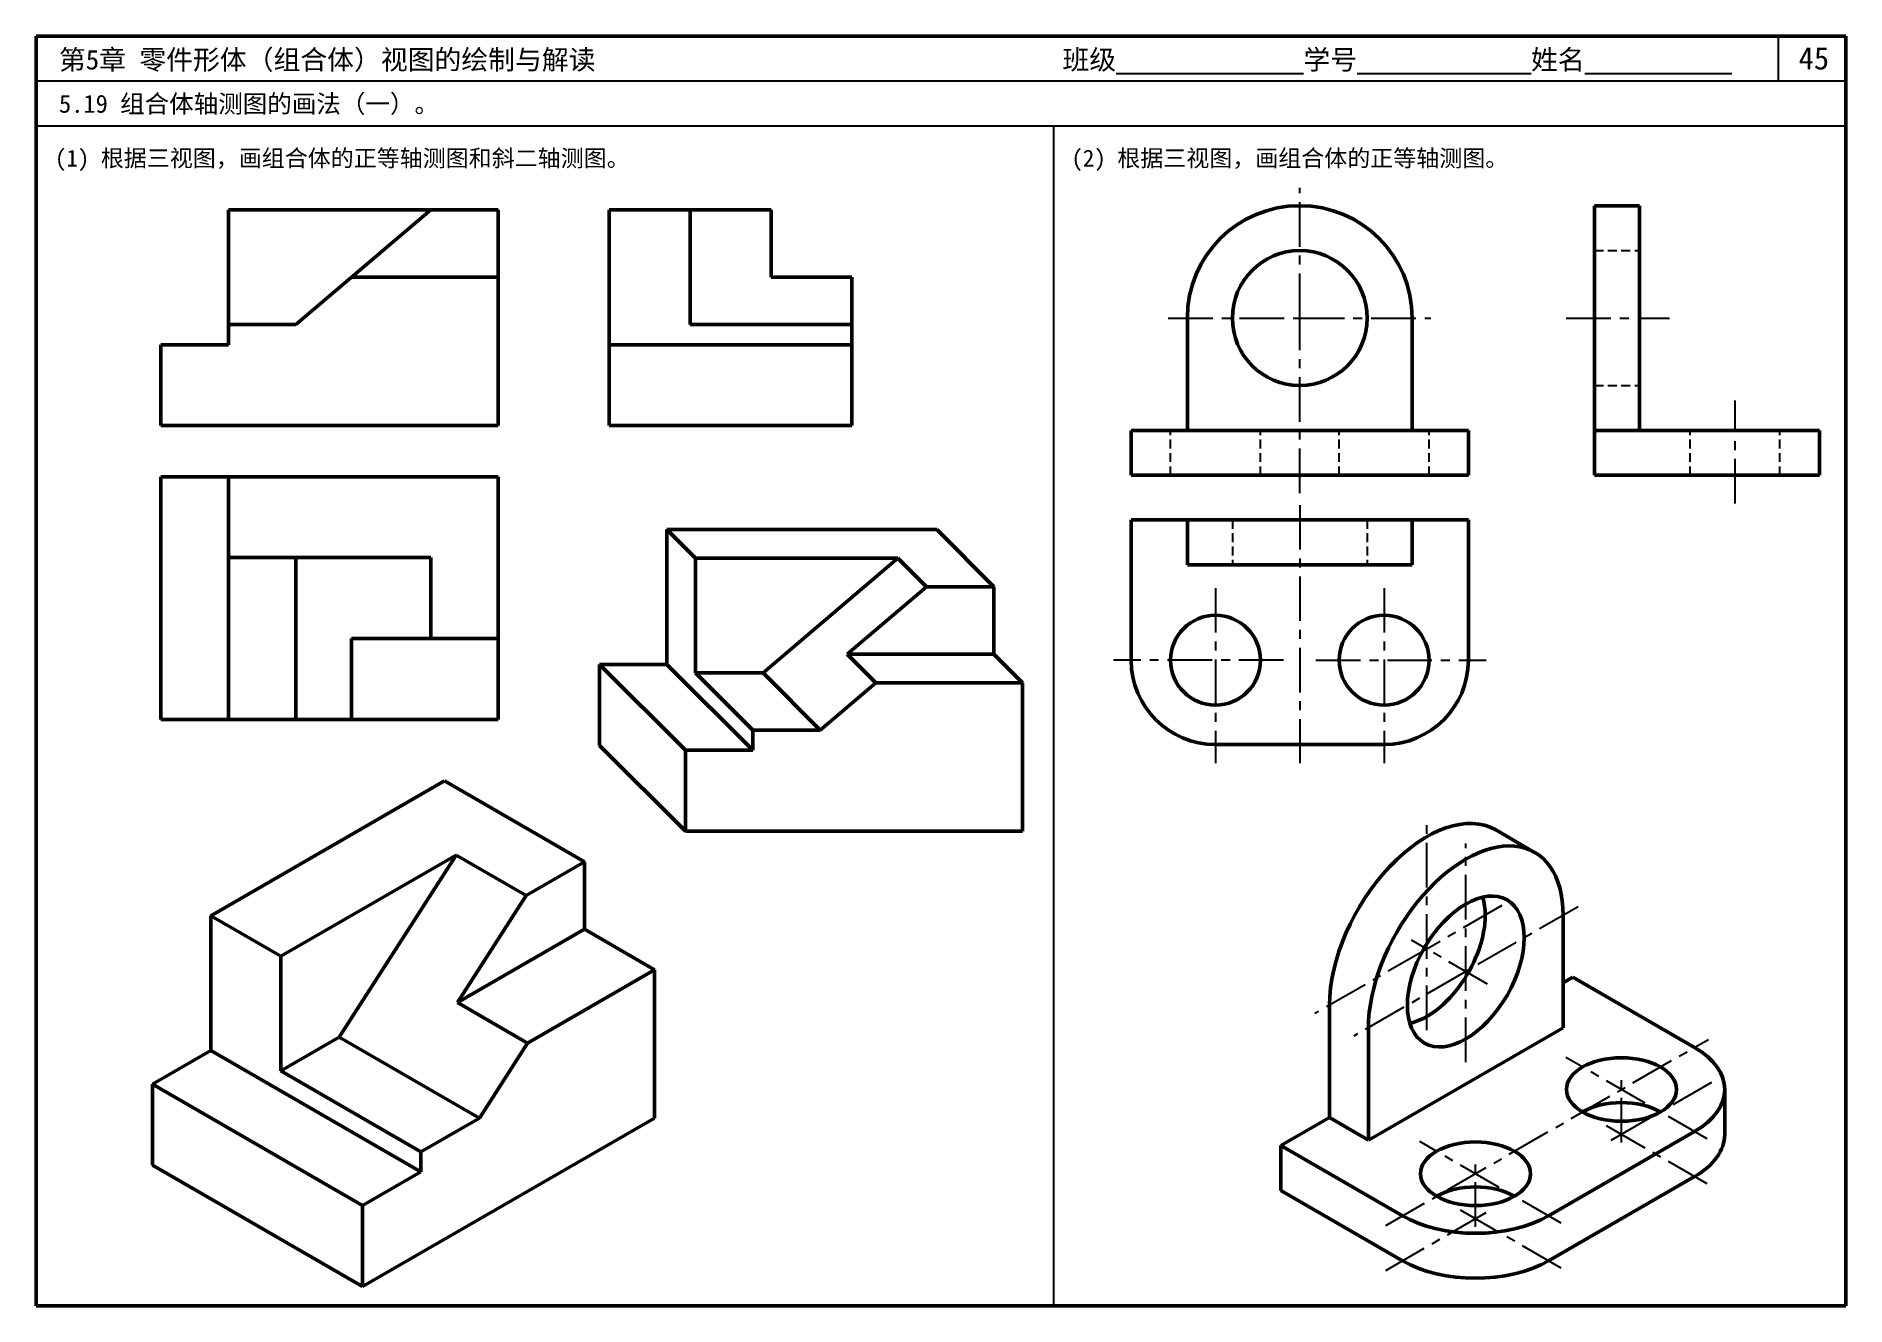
# Model space of a CAD drawing. Header units: millimetres. Extents: x 0 to 322, y 0 to 226.
import ezdxf

# ---------------------------------------------------------------- set-up
doc = ezdxf.new("R2010")
doc.units = ezdxf.units.MM
doc.header["$LTSCALE"] = 0.25
doc.linetypes.add('CENTER', pattern=[50.8, 31.75, -6.35, 6.35, -6.35])
doc.linetypes.add('HIDDEN', pattern=[9.525, 6.35, -3.175])
for name, color, linetype in [('点画线层', 7, 'CENTER'), ('答案', 1, 'Continuous'), ('虚线层', 7, 'HIDDEN')]:
    doc.layers.add(name, color=color, linetype=linetype)
doc.layers.add('粗实线层', color=7, linetype='Continuous', lineweight=50)
doc.styles.add('宋体', font='SimSun.ttf', dxfattribs={"height": 3.5})

msp = doc.modelspace()

# ---------------------------------------------------------------- linework, layer by layer
at = {"lineweight": 50}
for p, q in [((322, 226), (0, 226)), ((0, 226), (0, 0)), ((322, 0), (322, 226)), ((0, 0), (322, 0))]:
    msp.add_line(p, q, dxfattribs=at)
for p, q in [((310, 218), (310, 226)), ((322, 218), (0, 218)), ((322, 210), (0, 210)), ((181, 210), (181, 0))]:
    msp.add_line(p, q)
at = {"layer": '点画线层'}
for p, q in [((224.84, 175.83), (224.84, 198.98)), ((201.44, 175.83), (224.84, 175.83)), ((224.84, 144.68), (224.84, 175.83)), ((224.84, 175.83), (248.18, 175.83)), ((272.27, 175.83), (290.63, 175.83)), ((302.29, 142.8), (302.29, 161.17)), ((224.84, 142.54), (224.84, 96.57)), ((209.84, 127.77), (209.84, 96.57)), ((239.84, 127.77), (239.84, 96.57)), ((221.95, 114.92), (191.67, 114.92)), ((227.72, 114.92), (258, 114.92))]:
    msp.add_line(p, q, dxfattribs=at)
at = {"layer": '答案', "lineweight": 50}
for p, q in [((112.24, 114.16), (112.24, 138.16)), ((112.24, 138.16), (160.24, 138.16)), ((117.33, 133.07), (112.24, 138.16)), ((160.24, 138.16), (170.42, 127.98)), ((117.33, 112.67), (117.33, 133.07)), ((117.33, 133.07), (153.33, 133.07)), ((129.33, 112.67), (153.33, 133.07)), ((158.42, 127.98), (153.33, 133.07)), ((144.3, 115.98), (158.42, 127.98)), ((158.42, 127.98), (170.42, 127.98)), ((170.42, 127.98), (170.42, 115.98)), ((144.3, 115.98), (149.39, 110.89)), ((144.3, 115.98), (170.42, 115.98)), ((170.42, 115.98), (175.51, 110.89)), ((115.51, 98.89), (100.24, 114.16)), ((100.24, 99.76), (100.24, 114.16)), ((100.24, 114.16), (112.24, 114.16)), ((127.51, 98.89), (112.24, 114.16)), ((117.33, 112.67), (127.51, 102.49)), ((117.33, 112.67), (129.33, 112.67)), ((129.33, 112.67), (139.51, 102.49)), ((139.51, 102.49), (149.39, 110.89)), ((175.51, 110.89), (149.39, 110.89)), ((175.51, 84.49), (175.51, 110.89)), ((127.51, 98.89), (127.51, 102.49)), ((127.51, 102.49), (139.51, 102.49)), ((115.51, 84.49), (100.24, 99.76)), ((115.51, 84.49), (115.51, 98.89)), ((127.51, 98.89), (115.51, 98.89)), ((31.06, 69.43), (72.63, 93.43)), ((72.63, 93.43), (97.57, 79.03)), ((115.51, 84.49), (175.51, 84.49)), ((259.7, 84.72), (266.63, 80.72)), ((43.53, 62.23), (74.71, 80.23)), ((53.92, 47.83), (74.71, 80.23)), ((74.71, 80.23), (87.18, 73.03)), ((87.18, 73.03), (97.57, 79.03)), ((97.57, 79.03), (97.57, 67.03)), ((87.18, 73.03), (74.95, 53.97)), ((31.06, 45.43), (31.06, 69.43)), ((31.06, 69.43), (43.53, 62.23)), ((271.7, 69.51), (271.7, 49.51)), ((74.95, 53.97), (97.57, 67.03)), ((97.57, 67.03), (110.04, 59.83)), ((43.53, 41.83), (43.53, 62.23)), ((110.04, 59.83), (87.42, 46.77)), ((110.04, 33.43), (110.04, 59.83)), ((271.7, 57.51), (273.43, 58.51)), ((273.43, 58.51), (295.08, 46.01)), ((74.95, 53.97), (87.42, 46.77)), ((230.13, 33.51), (230.13, 53.51)), ((271.7, 49.51), (237.06, 29.51)), ((237.06, 29.51), (237.06, 49.51)), ((20.67, 39.43), (31.06, 45.43)), ((68.47, 23.83), (31.06, 45.43)), ((43.53, 41.83), (53.92, 47.83)), ((78.86, 33.43), (53.92, 47.83)), ((87.42, 46.77), (78.86, 33.43)), ((20.67, 25.03), (20.67, 39.43)), ((58.08, 17.83), (20.67, 39.43)), ((43.53, 41.83), (68.47, 27.43)), ((300.46, 30.51), (300.46, 38.51)), ((58.08, 3.43), (110.04, 33.43)), ((78.86, 33.43), (68.47, 27.43)), ((221.47, 28.51), (230.13, 33.51)), ((237.06, 29.51), (230.13, 33.51)), ((295.08, 31.01), (269.1, 16.01)), ((68.47, 23.83), (68.47, 27.43)), ((221.47, 20.51), (221.47, 28.51)), ((243.12, 16.01), (221.47, 28.51)), ((20.67, 25.03), (58.08, 3.43)), ((68.47, 23.83), (58.08, 17.83)), ((269.1, 8.01), (295.08, 23.01)), ((221.47, 20.51), (243.12, 8.01)), ((58.08, 3.43), (58.08, 17.83))]:
    msp.add_line(p, q, dxfattribs=at)
at = {"layer": '答案', "linetype": 'CENTER'}
for p, q in [((247.45, 49.07), (247.45, 86.29)), ((254.38, 43.38), (254.38, 82.29)), ((260.81, 71.23), (247.45, 63.51)), ((274.37, 71.05), (254.38, 59.51)), ((258.24, 57.28), (244.7, 65.1)), ((247.45, 63.51), (227.52, 52.01)), ((254.38, 59.51), (234.45, 48.01)), ((240.13, 14.28), (297.54, 47.43)), ((297.31, 29.72), (272.18, 44.23)), ((298.08, 39.74), (279.29, 28.89)), ((282.09, 29.06), (282.09, 41.53)), ((271.33, 14.72), (246.2, 29.23)), ((297.31, 21.72), (279.17, 32.2)), ((256.11, 14.06), (256.11, 26.53)), ((240.13, 6.28), (258.91, 17.13)), ((271.33, 6.72), (253.19, 17.2))]:
    msp.add_line(p, q, dxfattribs=at)
at = {"layer": '答案', "lineweight": 50}
for centre, major_axis, start_param, end_param in [((247.45, 63.51), (12.25, 21.21), 0, 2.356194), ((254.38, 59.51), (12.25, 21.21), 5.497787, 8.63938), ((247.45, 63.51), (7.35, 12.73), 5.497787, 5.792303), ((247.45, 63.51), (7.35, 12.73), 3.632475, 5.497787), ((282.09, 38.51), (18.37, 0), 5.497787, 7.068583), ((282.09, 30.51), (-9.8, 0), 3.926991, 5.497787), ((282.09, 30.51), (18.37, 0), 5.497787, 6.283185), ((256.11, 15.51), (-9.8, 0), 3.926991, 5.497787), ((256.11, 23.51), (-18.37, 0), 0.785398, 2.356194), ((256.11, 15.51), (18.37, 0), 3.926991, 5.497787)]:
    msp.add_ellipse(centre, major_axis=major_axis, ratio=0.57735, start_param=start_param, end_param=end_param, dxfattribs=at)
for centre, major_axis in [((254.38, 59.51), (7.35, 12.73)), ((282.09, 38.51), (9.8, 0)), ((256.11, 23.51), (9.8, 0))]:
    msp.add_ellipse(centre, major_axis=major_axis, ratio=0.57735, dxfattribs=at)
at = {"layer": '粗实线层'}
for p, q in [((34.2, 174.68), (34.2, 195.08)), ((34.2, 195.08), (70.2, 195.08)), ((46.2, 174.68), (70.2, 195.08)), ((70.2, 195.08), (82.2, 195.08)), ((82.2, 195.08), (82.2, 183.08)), ((101.96, 171.08), (101.96, 195.08)), ((101.96, 195.08), (116.36, 195.08)), ((116.36, 174.68), (116.36, 195.08)), ((116.36, 195.08), (130.76, 195.08)), ((130.76, 183.08), (130.76, 195.08)), ((277.29, 175.83), (277.29, 195.83)), ((277.29, 195.83), (285.29, 195.83)), ((285.29, 175.83), (285.29, 195.83)), ((82.2, 183.08), (56.08, 183.08)), ((82.2, 156.68), (82.2, 183.08)), ((145.16, 183.08), (130.76, 183.08)), ((145.16, 174.68), (145.16, 183.08)), ((34.2, 171.08), (34.2, 174.68)), ((34.2, 174.68), (46.2, 174.68)), ((116.36, 174.68), (145.16, 174.68)), ((145.16, 171.08), (145.16, 174.68)), ((204.84, 155.83), (204.84, 175.83)), ((244.84, 175.83), (244.84, 155.83)), ((277.29, 155.83), (277.29, 175.83)), ((285.29, 155.83), (285.29, 175.83)), ((22.2, 156.68), (22.2, 171.08)), ((34.2, 171.08), (22.2, 171.08)), ((101.96, 156.68), (101.96, 171.08)), ((145.16, 171.08), (101.96, 171.08)), ((145.16, 156.68), (145.16, 171.08)), ((22.2, 156.68), (82.2, 156.68)), ((101.96, 156.68), (145.16, 156.68)), ((194.84, 147.83), (194.84, 155.83)), ((209.84, 155.83), (194.84, 155.83)), ((239.84, 155.83), (209.84, 155.83)), ((254.84, 155.83), (239.84, 155.83)), ((254.84, 147.83), (254.84, 155.83)), ((277.29, 147.83), (277.29, 155.83)), ((302.29, 155.83), (277.29, 155.83)), ((317.29, 155.83), (302.29, 155.83)), ((317.29, 147.83), (317.29, 155.83)), ((22.2, 104.38), (22.2, 147.58)), ((22.2, 147.58), (34.2, 147.58)), ((34.2, 147.58), (34.2, 133.18)), ((34.2, 147.58), (82.2, 147.58)), ((82.2, 147.58), (82.2, 118.78)), ((194.84, 147.83), (209.84, 147.83)), ((209.84, 147.83), (239.84, 147.83)), ((239.84, 147.83), (254.84, 147.83)), ((277.29, 147.83), (302.29, 147.83)), ((302.29, 147.83), (317.29, 147.83)), ((194.84, 139.92), (204.84, 139.92)), ((194.84, 114.92), (194.84, 139.92)), ((204.84, 139.92), (244.84, 139.92)), ((204.84, 139.92), (204.84, 131.92)), ((244.84, 139.92), (254.84, 139.92)), ((244.84, 139.92), (244.84, 131.92)), ((254.84, 139.92), (254.84, 114.92)), ((34.2, 133.18), (70.2, 133.18)), ((34.2, 133.18), (34.2, 104.38)), ((46.2, 133.18), (46.2, 104.38)), ((70.2, 133.18), (70.2, 118.78)), ((204.84, 131.92), (244.84, 131.92)), ((56.08, 118.78), (82.2, 118.78)), ((56.08, 118.78), (56.08, 104.38)), ((82.2, 118.78), (82.2, 104.38)), ((34.2, 104.38), (22.2, 104.38)), ((34.2, 104.38), (49.02, 104.38)), ((82.2, 104.38), (49.02, 104.38)), ((239.84, 99.92), (209.84, 99.92))]:
    msp.add_line(p, q, dxfattribs=at)
for centre, radius in [((224.84, 175.83), 12), ((209.84, 114.92), 8), ((239.84, 114.92), 8)]:
    msp.add_circle(centre, radius, dxfattribs=at)
for centre, radius, start, end in [((224.84, 175.83), 20, 0, 180), ((209.84, 114.92), 15, 180, 270), ((239.84, 114.92), 15, 270, 0)]:
    msp.add_arc(centre, radius, start, end, dxfattribs=at)
at = {"layer": '虚线层'}
for p, q in [((277.29, 187.83), (285.29, 187.83)), ((277.29, 163.83), (285.29, 163.83)), ((201.84, 147.83), (201.84, 155.83)), ((217.84, 147.83), (217.84, 155.83)), ((231.84, 147.83), (231.84, 155.83)), ((247.84, 147.83), (247.84, 155.83)), ((294.29, 147.83), (294.29, 155.83)), ((310.29, 147.83), (310.29, 155.83)), ((212.84, 139.92), (212.84, 131.92)), ((236.84, 139.92), (236.84, 131.92))]:
    msp.add_line(p, q, dxfattribs=at)

# ---------------------------------------------------------------- texts
at = {"style": '宋体'}
for s, height, p in [('第5章 零件形体（组合体）视图的绘制与解读', 3.5, (4.05, 220.07)), ('班级%%U              %%U学号%%U             %%U姓名%%U           ', 3.5, (182.61, 220.07)), ('45', 4, (313.6, 220.07)), ('5.19 组合体轴测图的画法（一）。', 3.2, (4.05, 212.37)), ('(1) 根据三视图，画组合体的正等轴测图和斜二轴测图。', 3, (3.33, 202.79)), ('(2) 根据三视图，画组合体的正等轴测图。', 3, (184.21, 202.79))]:
    msp.add_text(s, height=height, dxfattribs=at).set_placement(p)

doc.saveas('drawing.dxf')
